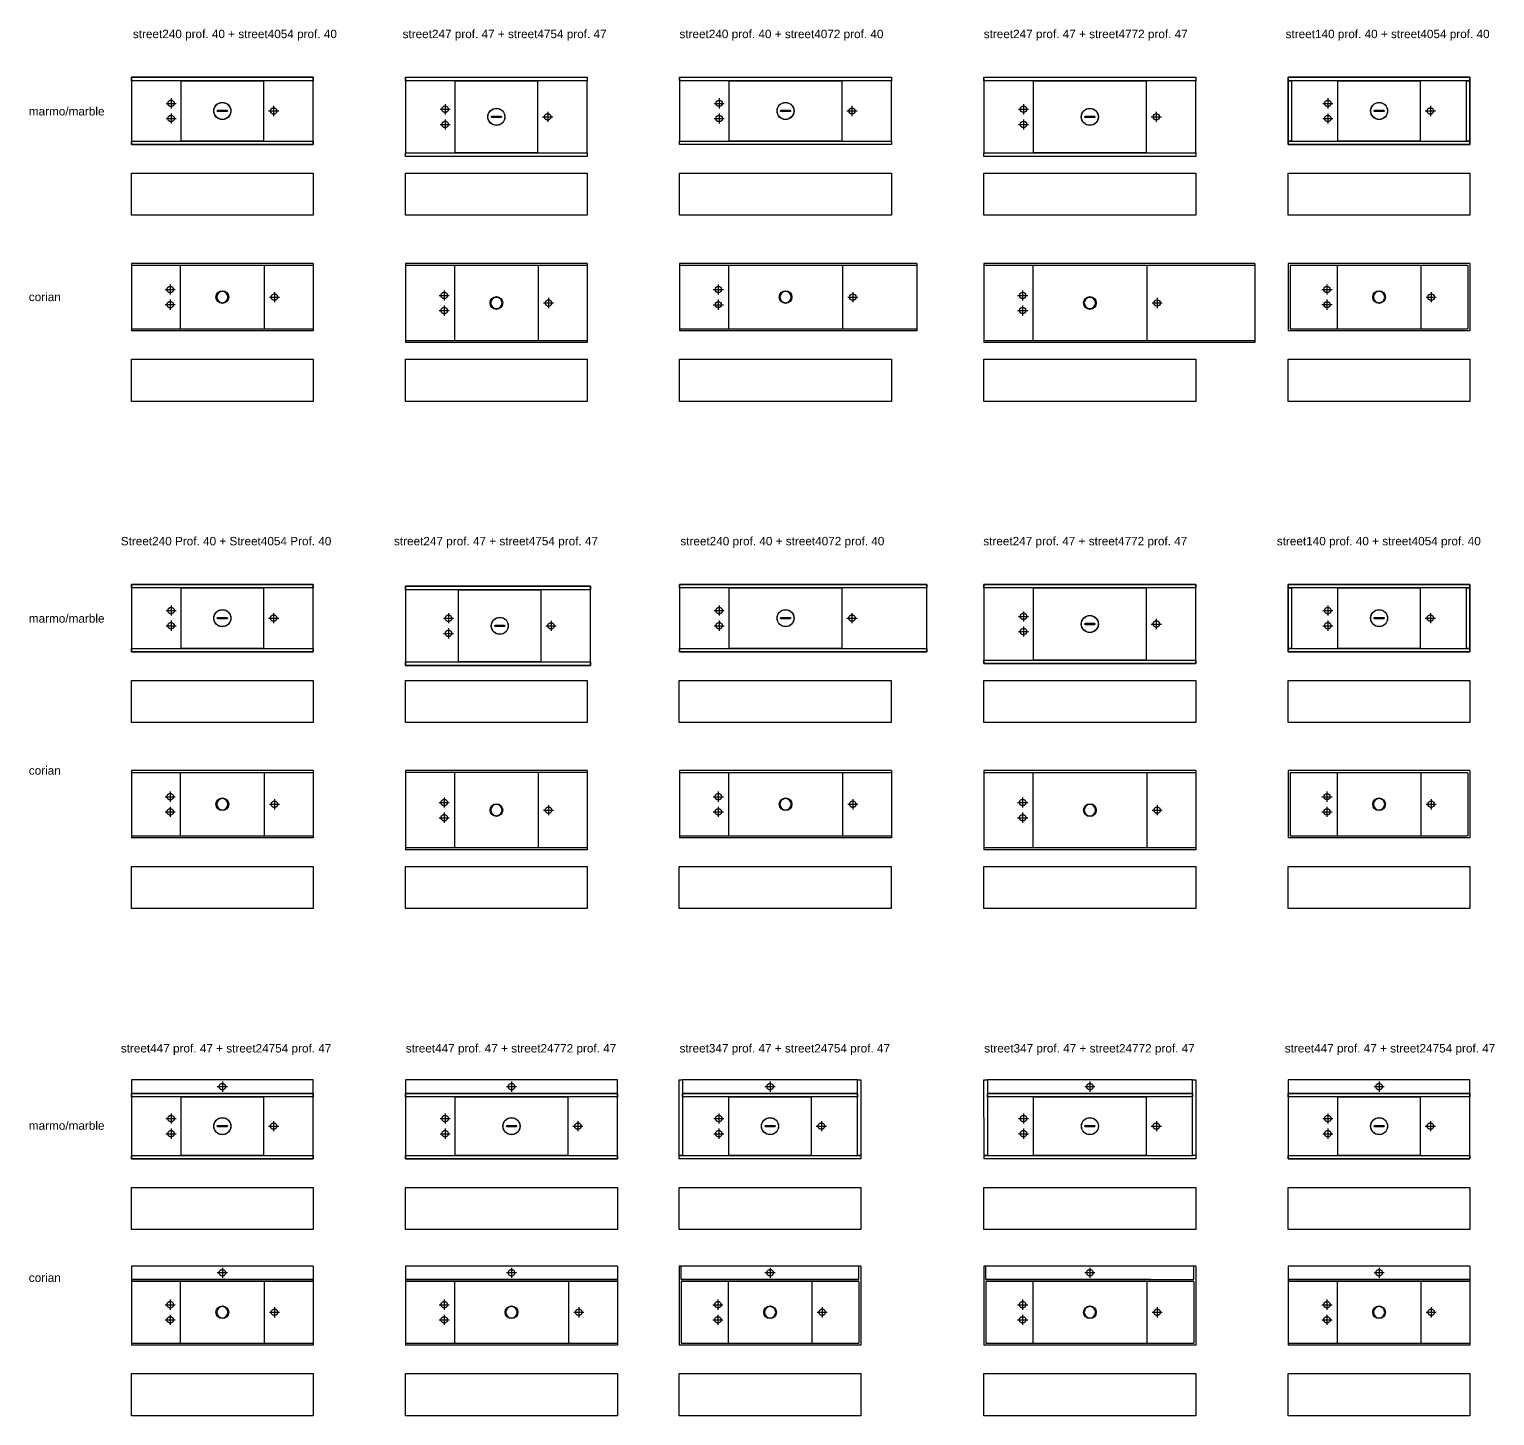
# Model space of a CAD drawing. Header units: millimetres. Extents: x 396 to 4372, y 216 to 1946.
# Drawn here: x 396 to 1267, y 1121 to 1946 of the extents above; entities that cross this region are included whole.
import ezdxf

# ---------------------------------------------------------------- set-up
doc = ezdxf.new("R2010")
doc.units = ezdxf.units.MM
doc.linetypes.add('ACAD_ISO02W100', pattern=[15, 12, -3])
doc.styles.get("Standard").update_dxf_attribs({"font": 'arial.ttf'})

# ---------------------------------------------------------------- blocks, each defined once
blk = doc.blocks.new('*U0')
blk.add_lwpolyline([(0, 25), (108, 25), (108, 0), (0, 0)], close=True)
blk = doc.blocks.new('*U1')
for points in [[(0, 40), (0, 2), (126, 2), (126, 38), (0, 38)], [(126, 40), (126, 38), (0, 38), (0, 40), (126, 40)], [(126, 2), (126, 0), (0, 0), (0, 2), (126, 2)]]:
    blk.add_lwpolyline(points)
for points in [[(29.49, 38), (96.49, 38), (96.51, 2), (29.51, 2)], [(60.2, 20.35), (60.3, 20.39), (60.4, 20.4), (65.6, 20.4), (65.7, 20.39), (65.8, 20.35), (65.88, 20.28), (65.95, 20.2), (65.99, 20.1), (66, 20), (65.99, 19.9), (65.95, 19.8), (65.88, 19.72), (65.8, 19.65), (65.7, 19.61), (65.6, 19.6), (60.4, 19.6), (60.3, 19.61), (60.2, 19.65), (60.12, 19.72), (60.05, 19.8), (60.01, 19.9), (60, 20), (60.01, 20.1), (60.05, 20.2), (60.12, 20.28)]]:
    blk.add_lwpolyline(points, close=True)
for radius in [5.1, 5]:
    blk.add_circle((63, 20), radius)
at = {"layer": 'Defpoints'}
for p, q in [((23.49, 27.51), (23.49, 21.49)), ((20.48, 24.5), (26.5, 24.5)), ((23.49, 18.51), (23.49, 12.49)), ((99.49, 20), (105.51, 20)), ((102.5, 23.01), (102.5, 16.99)), ((20.48, 15.5), (26.5, 15.5))]:
    blk.add_line(p, q, dxfattribs=at)
for centre in [(23.49, 24.5), (102.5, 20), (23.49, 15.5)]:
    blk.add_circle(centre, 1.9, dxfattribs=at)
blk = doc.blocks.new('*U3')
for p, q in [((0, 40), (0, 0)), ((141.02, 38.79), (0, 38.79)), ((29, 38.79), (29, 1.2, 0)), ((97, 1.2, 0), (97, 38.79)), ((141.02, 40), (141.02, 0)), ((23, 27.51), (23, 21.49)), ((19.99, 24.5), (26.01, 24.5)), ((23, 18.51), (23, 12.49)), ((99.99, 20, 0), (106.01, 20, 0)), ((103, 23, 0), (103, 16.99, 0)), ((19.99, 15.5), (26.01, 15.5)), ((0, 1.2), (141.02, 1.2)), ((141.02, 0), (0, 0))]:
    blk.add_line(p, q)
blk.add_lwpolyline([(141.02, 40), (0, 40)])
for centre, radius in [((23, 24.5), 1.9), ((63, 20), 3.78), ((103, 20, 0), 1.9), ((23, 15.5), 1.9)]:
    blk.add_circle(centre, radius)
at = {"extrusion": (0, 0, -1)}
blk.add_circle((-63, 20, 0), 3.35, dxfattribs=at)
blk = doc.blocks.new('*U4')
for points in [[(108, 40), (108, 38), (0, 38), (0, 40), (108, 40)], [(108, 2), (108, 0), (0, 0), (0, 2), (108, 2)]]:
    blk.add_lwpolyline(points)
for points in [[(0, 0), (108, 0), (108, 40), (0, 40)], [(29.5, 38), (78.5, 38), (78.5, 2), (29.5, 2)], [(51.2, 20.34), (51.3, 20.38), (51.4, 20.4), (56.6, 20.4), (56.7, 20.38), (56.8, 20.34), (56.88, 20.28), (56.95, 20.2), (56.99, 20.1), (57, 20), (56.99, 19.89), (56.95, 19.8), (56.88, 19.71), (56.8, 19.65), (56.7, 19.61), (56.6, 19.6), (51.4, 19.6), (51.3, 19.61), (51.2, 19.65), (51.12, 19.71), (51.05, 19.8), (51.01, 19.89), (51, 20), (51.01, 20.1), (51.05, 20.2), (51.12, 20.28)]]:
    blk.add_lwpolyline(points, close=True)
for radius in [5.1, 5]:
    blk.add_circle((54, 20), radius)
at = {"layer": 'Defpoints', "linetype": 'ACAD_ISO02W100'}
for p, q in [((23.51, 27.51), (23.51, 21.49)), ((20.5, 24.5), (26.52, 24.5)), ((23.51, 18.51), (23.51, 12.49)), ((81.49, 20), (87.51, 20)), ((84.5, 23.01), (84.5, 16.99)), ((20.5, 15.5), (26.52, 15.5))]:
    blk.add_line(p, q, dxfattribs=at)
for centre in [(23.51, 24.5), (84.5, 20), (23.51, 15.5)]:
    blk.add_circle(centre, 1.9, dxfattribs=at)
blk = doc.blocks.new('*U5')
for p, q in [((108, 39.99), (0, 39.99)), ((0, 39.99), (0, 0)), ((108, 38.79), (0, 38.79)), ((29, 38.79), (29, 1.2, 0)), ((79, 1.2, 0), (79, 38.79)), ((108, 39.99), (108, 0)), ((0, 1.2), (108, 1.2)), ((108, 0), (0, 0))]:
    blk.add_line(p, q)
blk.add_circle((54, 20, 0), 3.78)
at = {"extrusion": (0, 0, -1)}
blk.add_circle((-54, 20, 0), 3.35, dxfattribs=at)
at = {"layer": 'Defpoints', "linetype": 'ACAD_ISO02W100'}
for p, q in [((23, 27.51, 0), (23, 21.49, 0)), ((19.99, 24.5, 0), (26.01, 24.5, 0)), ((23, 18.51, 0), (23, 12.49, 0)), ((81.99, 20, 0), (88.01, 20, 0)), ((85, 23.01, 0), (85, 16.99, 0)), ((19.99, 15.5, 0), (26.01, 15.5, 0))]:
    blk.add_line(p, q, dxfattribs=at)
for centre in [(23, 24.5, 0), (85, 20, 0), (23, 15.5, 0)]:
    blk.add_circle(centre, 1.9, dxfattribs=at)
blk = doc.blocks.new('*U9')
for points in [[(0, 47), (0, 2), (108, 2), (108, 45), (0, 45)], [(108, 47), (108, 45), (0, 45), (0, 47), (108, 47)], [(108, 2), (108, 0), (0, 0), (0, 2), (108, 2)]]:
    blk.add_lwpolyline(points)
for points in [[(29.5, 45), (78.5, 45), (78.5, 2), (29.5, 2)], [(51.2, 23.85), (51.3, 23.89), (51.4, 23.9), (56.6, 23.9), (56.7, 23.89), (56.8, 23.85), (56.88, 23.78), (56.95, 23.7), (56.99, 23.6), (57, 23.5), (56.99, 23.4), (56.95, 23.3), (56.88, 23.22), (56.8, 23.15), (56.7, 23.11), (56.6, 23.1), (51.4, 23.1), (51.3, 23.11), (51.2, 23.15), (51.12, 23.22), (51.05, 23.3), (51.01, 23.4), (51, 23.5), (51.01, 23.6), (51.05, 23.7), (51.12, 23.78)]]:
    blk.add_lwpolyline(points, close=True)
for radius in [5.1, 5]:
    blk.add_circle((54, 23.5), radius)
at = {"layer": 'Defpoints', "linetype": 'ACAD_ISO02W100'}
for p, q in [((20.5, 28), (26.52, 28)), ((23.51, 31.01), (23.51, 24.99)), ((84.5, 26.51), (84.5, 20.49)), ((20.5, 19), (26.52, 19)), ((23.51, 22.01), (23.51, 15.99)), ((81.49, 23.5), (87.51, 23.5))]:
    blk.add_line(p, q, dxfattribs=at)
for centre in [(23.51, 28), (23.51, 19), (84.5, 23.5)]:
    blk.add_circle(centre, 1.9, dxfattribs=at)
blk = doc.blocks.new('*U8')
for p, q in [((0, 47), (0, 0)), ((108, 45.8), (0, 45.8)), ((29, 45.8), (29, 1.2, 0)), ((79, 1.2, 0), (79, 45.8)), ((108, 47), (108, 0)), ((0, 1.2), (108, 1.2)), ((108, 0), (0, 0))]:
    blk.add_line(p, q)
at = {"linetype": 'ACAD_ISO02W100'}
blk.add_line((81.99, 23.5, 0), (88.01, 23.5, 0), dxfattribs=at)
blk.add_lwpolyline([(108, 47), (0, 47)])
blk.add_circle((54, 23.51, 0), 3.78)
at = {"extrusion": (0, 0, -1)}
blk.add_circle((-54, 23.51, 0), 3.35, dxfattribs=at)
at = {"layer": 'Defpoints', "linetype": 'ACAD_ISO02W100'}
for p, q in [((19.99, 28, 0), (26.01, 28, 0)), ((23, 31.01, 0), (23, 25, 0)), ((85, 26.51, 0), (85, 20.49, 0)), ((19.99, 19, 0), (26.01, 19, 0)), ((23, 22.01, 0), (23, 16, 0))]:
    blk.add_line(p, q, dxfattribs=at)
for centre in [(23, 28, 0), (23, 19, 0), (85, 23.5, 0)]:
    blk.add_circle(centre, 1.9, dxfattribs=at)
blk = doc.blocks.new('*U11')
for points in [[(0, 47), (0, 2), (126, 2), (126, 45), (0, 45)], [(126, 47), (126, 45), (0, 45), (0, 47), (126, 47)], [(126, 2), (126, 0), (0, 0), (0, 2), (126, 2)]]:
    blk.add_lwpolyline(points)
for points in [[(29.49, 45), (96.49, 45), (96.51, 2), (29.51, 2)], [(60.2, 23.85), (60.3, 23.89), (60.4, 23.9), (65.6, 23.9), (65.7, 23.89), (65.8, 23.85), (65.88, 23.78), (65.95, 23.7), (65.99, 23.6), (66, 23.5), (65.99, 23.4), (65.95, 23.3), (65.88, 23.22), (65.8, 23.15), (65.7, 23.11), (65.6, 23.1), (60.4, 23.1), (60.3, 23.11), (60.2, 23.15), (60.12, 23.22), (60.05, 23.3), (60.01, 23.4), (60, 23.5), (60.01, 23.6), (60.05, 23.7), (60.12, 23.78)]]:
    blk.add_lwpolyline(points, close=True)
for radius in [5.1, 5]:
    blk.add_circle((63, 23.5), radius)
at = {"layer": 'Defpoints'}
for p, q in [((20.49, 28), (26.5, 28)), ((23.5, 31.01), (23.5, 24.99)), ((102.5, 26.51), (102.5, 20.49)), ((20.49, 19), (26.5, 19)), ((23.5, 22.01), (23.5, 15.99)), ((99.49, 23.5), (105.51, 23.5))]:
    blk.add_line(p, q, dxfattribs=at)
for centre in [(23.5, 28), (23.5, 19), (102.5, 23.5)]:
    blk.add_circle(centre, 1.9, dxfattribs=at)
blk = doc.blocks.new('*U100')
for p, q in [((0, 47), (0, 0)), ((161.02, 45.79), (0, 45.79)), ((29, 45.79), (29, 1.2, 0)), ((97, 1.2, 0), (97, 45.79)), ((161.02, 47), (161.02, 0)), ((0, 1.2), (161.02, 1.2)), ((161.02, 0), (0, 0))]:
    blk.add_line(p, q)
blk.add_lwpolyline([(161.02, 47), (0, 47)])
blk.add_circle((63, 23.5), 3.78)
at = {"extrusion": (0, 0, -1)}
blk.add_circle((-63, 23.5, 0), 3.35, dxfattribs=at)
at = {"layer": 'Defpoints'}
for p, q in [((19.99, 28), (26.01, 28)), ((23, 31.01), (23, 24.99)), ((103, 26.5, 0), (103, 20.49, 0)), ((19.99, 19), (26.01, 19)), ((23, 22.01), (23, 15.99)), ((99.99, 23.5, 0), (106.01, 23.5, 0))]:
    blk.add_line(p, q, dxfattribs=at)
for centre in [(23, 28), (23, 19), (103, 23.5, 0)]:
    blk.add_circle(centre, 1.9, dxfattribs=at)
blk = doc.blocks.new('*U13')
for points in [[(0, 40), (0, 2), (108, 2), (108, 38), (0, 38)], [(108, 40), (108, 38), (0, 38), (0, 40), (108, 40)], [(0, 38), (2, 38), (2, 2), (0, 2), (0, 38)], [(106, 38), (108, 38), (108, 2), (106, 2), (106, 38)], [(108, 2), (108, 0), (0, 0), (0, 2), (108, 2)]]:
    blk.add_lwpolyline(points)
for points in [[(0, 0), (108, 0), (108, 40), (0, 40)], [(29.5, 38), (78.5, 38), (78.5, 2), (29.5, 2)], [(51.2, 20.34), (51.3, 20.38), (51.4, 20.4), (56.6, 20.4), (56.7, 20.38), (56.8, 20.34), (56.88, 20.28), (56.95, 20.2), (56.99, 20.1), (57, 20), (56.99, 19.89), (56.95, 19.8), (56.88, 19.71), (56.8, 19.65), (56.7, 19.61), (56.6, 19.6), (51.4, 19.6), (51.3, 19.61), (51.2, 19.65), (51.12, 19.71), (51.05, 19.8), (51.01, 19.89), (51, 20), (51.01, 20.1), (51.05, 20.2), (51.12, 20.28)]]:
    blk.add_lwpolyline(points, close=True)
for radius in [5.1, 5]:
    blk.add_circle((54, 20), radius)
at = {"layer": 'Defpoints', "linetype": 'ACAD_ISO02W100'}
for p, q in [((23.51, 27.51), (23.51, 21.49)), ((20.5, 24.5), (26.52, 24.5)), ((23.51, 18.51), (23.51, 12.49)), ((81.48, 20), (87.5, 20)), ((84.49, 23), (84.49, 16.99)), ((20.5, 15.5), (26.52, 15.5))]:
    blk.add_line(p, q, dxfattribs=at)
for centre in [(23.51, 24.5), (84.49, 20), (23.51, 15.5)]:
    blk.add_circle(centre, 1.9, dxfattribs=at)
blk = doc.blocks.new('*U14')
for p, q in [((108, 39.99), (0, 39.99)), ((0, 39.99), (0, 0)), ((106.8, 38.79), (1.2, 38.79)), ((1.2, 38.79), (1.2, 1.2)), ((29, 38.79), (29, 1.2, 0)), ((79, 1.2, 0), (79, 38.79)), ((106.8, 38.79), (106.8, 1.2)), ((108, 39.99), (108, 0)), ((108, 0), (0, 0)), ((1.2, 1.2), (106.8, 1.2))]:
    blk.add_line(p, q)
blk.add_circle((54, 20, 0), 3.78)
at = {"extrusion": (0, 0, -1)}
blk.add_circle((-54, 20, 0), 3.35, dxfattribs=at)
at = {"layer": 'Defpoints'}
for p, q in [((23, 27.51, 0), (23, 21.49, 0)), ((19.99, 24.5, 0), (26.01, 24.5, 0)), ((23, 18.51, 0), (23, 12.49, 0)), ((81.99, 20, 0), (88.01, 20, 0)), ((85, 23.01, 0), (85, 16.99, 0)), ((19.99, 15.5, 0), (26.01, 15.5, 0))]:
    blk.add_line(p, q, dxfattribs=at)
for centre in [(23, 24.5, 0), (85, 20, 0), (23, 15.5, 0)]:
    blk.add_circle(centre, 1.9, dxfattribs=at)
blk = doc.blocks.new('*U25')
blk.add_lwpolyline([(0, 25), (108, 25), (108, 0), (0, 0)], close=True)
blk = doc.blocks.new('*U22')
for points in [[(0, 40), (0, 2), (108, 2), (108, 38), (0, 38)], [(108, 40), (108, 38), (0, 38), (0, 40), (108, 40)], [(108, 2), (108, 0), (0, 0), (0, 2), (108, 2)]]:
    blk.add_lwpolyline(points)
for points in [[(0, 0), (108, 0), (108, 40), (0, 40)], [(29.5, 38), (78.5, 38), (78.5, 2), (29.5, 2)], [(51.2, 20.34), (51.3, 20.38), (51.4, 20.4), (56.6, 20.4), (56.7, 20.38), (56.8, 20.34), (56.88, 20.28), (56.95, 20.2), (56.99, 20.1), (57, 20), (56.99, 19.89), (56.95, 19.8), (56.88, 19.71), (56.8, 19.65), (56.7, 19.61), (56.6, 19.6), (51.4, 19.6), (51.3, 19.61), (51.2, 19.65), (51.12, 19.71), (51.05, 19.8), (51.01, 19.89), (51, 20), (51.01, 20.1), (51.05, 20.2), (51.12, 20.28)]]:
    blk.add_lwpolyline(points, close=True)
for radius in [5.1, 5]:
    blk.add_circle((54, 20), radius)
at = {"layer": 'Defpoints', "linetype": 'ACAD_ISO02W100'}
for p, q in [((23.51, 27.51), (23.51, 21.49)), ((20.5, 24.5), (26.52, 24.5)), ((23.51, 18.51), (23.51, 12.49)), ((81.49, 20), (87.51, 20)), ((84.5, 23), (84.5, 16.99)), ((20.5, 15.5), (26.52, 15.5))]:
    blk.add_line(p, q, dxfattribs=at)
for centre in [(23.51, 24.5), (84.5, 20), (23.51, 15.5)]:
    blk.add_circle(centre, 1.9, dxfattribs=at)
blk = doc.blocks.new('*U26')
for p, q in [((108, 39.99), (0, 39.99)), ((0, 39.99), (0, 0)), ((108, 38.79), (0, 38.79)), ((29, 38.79), (29, 1.2, 0)), ((79, 1.2, 0), (79, 38.79)), ((108, 39.99), (108, 0)), ((0, 1.2), (108, 1.2)), ((108, 0), (0, 0))]:
    blk.add_line(p, q)
blk.add_circle((54, 20, 0), 3.78)
at = {"extrusion": (0, 0, -1)}
blk.add_circle((-54, 20, 0), 3.35, dxfattribs=at)
at = {"layer": 'Defpoints', "linetype": 'ACAD_ISO02W100'}
for p, q in [((23, 27.51, 0), (23, 21.49, 0)), ((19.99, 24.5, 0), (26.01, 24.5, 0)), ((23, 18.51, 0), (23, 12.49, 0)), ((81.99, 20, 0), (88.01, 20, 0)), ((85, 23.01, 0), (85, 16.99, 0)), ((19.99, 15.5, 0), (26.01, 15.5, 0))]:
    blk.add_line(p, q, dxfattribs=at)
for centre in [(23, 24.5, 0), (85, 20, 0), (23, 15.5, 0)]:
    blk.add_circle(centre, 1.9, dxfattribs=at)
blk = doc.blocks.new('*U24')
blk.add_lwpolyline([(0, 25), (126, 25), (126, 0), (0, 0)], close=True)
blk = doc.blocks.new('*U29')
for points in [[(-2, 47), (-2, 2), (108, 2), (108, 45), (-2, 45)], [(108, 47), (108, 45), (-2, 45), (-2, 47), (108, 47)], [(108, 2), (108, 0), (-2, 0), (-2, 2), (108, 2)]]:
    blk.add_lwpolyline(points)
for points in [[(-2, 0), (108, 0), (108, 47), (-2, 47)], [(29.5, 45), (78.5, 45), (78.5, 2), (29.5, 2)], [(51.2, 23.84), (51.3, 23.88), (51.4, 23.9), (56.6, 23.9), (56.7, 23.88), (56.8, 23.84), (56.88, 23.78), (56.95, 23.7), (56.99, 23.6), (57, 23.5), (56.99, 23.39), (56.95, 23.3), (56.88, 23.21), (56.8, 23.15), (56.7, 23.11), (56.6, 23.1), (51.4, 23.1), (51.3, 23.11), (51.2, 23.15), (51.12, 23.21), (51.05, 23.3), (51.01, 23.39), (51, 23.5), (51.01, 23.6), (51.05, 23.7), (51.12, 23.78)]]:
    blk.add_lwpolyline(points, close=True)
for radius in [5.1, 5]:
    blk.add_circle((54, 23.5), radius)
at = {"layer": 'Defpoints', "linetype": 'ACAD_ISO02W100'}
for p, q in [((20.5, 28), (26.52, 28)), ((23.51, 31.01), (23.51, 24.99)), ((84.5, 26.5), (84.5, 20.49)), ((20.5, 19), (26.52, 19)), ((23.51, 22.01), (23.51, 15.99)), ((81.49, 23.5), (87.51, 23.5))]:
    blk.add_line(p, q, dxfattribs=at)
for centre in [(23.51, 28), (23.51, 19), (84.5, 23.5)]:
    blk.add_circle(centre, 1.9, dxfattribs=at)
blk = doc.blocks.new('*U36')
for p, q in [((0, 47), (0, 0)), ((108, 45.8), (0, 45.8)), ((29, 45.8), (29, 1.2, 0)), ((79, 1.2, 0), (79, 45.8)), ((108, 47), (108, 0)), ((0, 1.2), (108, 1.2)), ((108, 0), (0, 0))]:
    blk.add_line(p, q)
blk.add_lwpolyline([(108, 47), (0, 47)])
blk.add_circle((54, 23.51, 0), 3.78)
at = {"extrusion": (0, 0, -1)}
blk.add_circle((-54, 23.51, 0), 3.35, dxfattribs=at)
at = {"layer": 'Defpoints', "linetype": 'ACAD_ISO02W100'}
for p, q in [((19.99, 28, 0), (26.01, 28, 0)), ((23, 31.01, 0), (23, 25, 0)), ((85, 26.51, 0), (85, 20.49, 0)), ((19.99, 19, 0), (26.01, 19, 0)), ((23, 22.01, 0), (23, 16, 0)), ((81.99, 23.5, 0), (88.01, 23.5, 0))]:
    blk.add_line(p, q, dxfattribs=at)
for centre in [(23, 28, 0), (23, 19, 0), (85, 23.5, 0)]:
    blk.add_circle(centre, 1.9, dxfattribs=at)
blk = doc.blocks.new('*U31')
for points in [[(0, 40), (0, 2), (147, 2), (147, 38), (0, 38)], [(147, 40), (147, 38), (0, 38), (0, 40), (147, 40)], [(147, 2), (147, 0), (0, 0), (0, 2), (147, 2)]]:
    blk.add_lwpolyline(points)
for points in [[(0, 0), (147, 0), (147, 40), (0, 40)], [(29.5, 38), (96.5, 38), (96.5, 2), (29.5, 2)], [(60.2, 20.34), (60.3, 20.38), (60.4, 20.4), (65.6, 20.4), (65.7, 20.38), (65.8, 20.34), (65.88, 20.28), (65.95, 20.2), (65.99, 20.1), (66, 20), (65.99, 19.89), (65.95, 19.8), (65.88, 19.71), (65.8, 19.65), (65.7, 19.61), (65.6, 19.6), (60.4, 19.6), (60.3, 19.61), (60.2, 19.65), (60.12, 19.71), (60.05, 19.8), (60.01, 19.89), (60, 20), (60.01, 20.1), (60.05, 20.2), (60.12, 20.28)]]:
    blk.add_lwpolyline(points, close=True)
for radius in [5.1, 5]:
    blk.add_circle((63, 20), radius)
at = {"layer": 'Defpoints', "linetype": 'ACAD_ISO02W100'}
for p, q in [((23.5, 27.51), (23.5, 21.49)), ((20.49, 24.5), (26.51, 24.5)), ((23.5, 18.51), (23.5, 12.49)), ((99.49, 20), (105.51, 20)), ((102.5, 23), (102.5, 16.99)), ((20.49, 15.5), (26.51, 15.5))]:
    blk.add_line(p, q, dxfattribs=at)
for centre in [(23.5, 24.5), (102.5, 20), (23.5, 15.5)]:
    blk.add_circle(centre, 1.9, dxfattribs=at)
blk = doc.blocks.new('*U32')
for p, q in [((0, 40), (0, 0)), ((126, 38.79), (0, 38.79)), ((29, 38.79), (29, 1.2, 0)), ((97, 1.2, 0), (97, 38.79)), ((126, 40), (126, 0)), ((0, 1.2), (126, 1.2)), ((126, 0), (0, 0))]:
    blk.add_line(p, q)
blk.add_lwpolyline([(126, 40), (0, 40)])
blk.add_circle((63, 20), 3.78)
at = {"extrusion": (0, 0, -1)}
blk.add_circle((-63, 20, 0), 3.35, dxfattribs=at)
at = {"layer": 'Defpoints', "linetype": 'ACAD_ISO02W100'}
for p, q in [((23, 27.51), (23, 21.49)), ((19.99, 24.5), (26.01, 24.5)), ((23, 18.51), (23, 12.49)), ((99.99, 20, 0), (106.01, 20, 0)), ((103, 23, 0), (103, 16.99, 0)), ((19.99, 15.5), (26.01, 15.5))]:
    blk.add_line(p, q, dxfattribs=at)
for centre in [(23, 24.5), (103, 20, 0), (23, 15.5)]:
    blk.add_circle(centre, 1.9, dxfattribs=at)
blk = doc.blocks.new('*U34')
for points in [[(0, 47), (0, 2), (126, 2), (126, 45), (0, 45)], [(126, 47), (126, 45), (0, 45), (0, 47), (126, 47)], [(126, 2), (126, 0), (0, 0), (0, 2), (126, 2)]]:
    blk.add_lwpolyline(points)
for points in [[(0, 0), (126, 0), (126, 47), (0, 47)], [(29.5, 45), (96.5, 45), (96.5, 2), (29.5, 2)], [(60.2, 23.85), (60.3, 23.89), (60.4, 23.9), (65.6, 23.9), (65.7, 23.89), (65.8, 23.85), (65.88, 23.78), (65.95, 23.7), (65.99, 23.6), (66, 23.5), (65.99, 23.4), (65.95, 23.3), (65.88, 23.22), (65.8, 23.15), (65.7, 23.11), (65.6, 23.1), (60.4, 23.1), (60.3, 23.11), (60.2, 23.15), (60.12, 23.22), (60.05, 23.3), (60.01, 23.4), (60, 23.5), (60.01, 23.6), (60.05, 23.7), (60.12, 23.78)]]:
    blk.add_lwpolyline(points, close=True)
for radius in [5.1, 5]:
    blk.add_circle((63, 23.5), radius)
at = {"layer": 'Defpoints', "linetype": 'ACAD_ISO02W100'}
for p, q in [((20.49, 28), (26.51, 28)), ((23.5, 31.01), (23.5, 24.99)), ((102.5, 26.51), (102.5, 20.49)), ((20.49, 19), (26.51, 19)), ((23.5, 22.01), (23.5, 15.99)), ((99.49, 23.5), (105.51, 23.5))]:
    blk.add_line(p, q, dxfattribs=at)
for centre in [(23.5, 28), (23.5, 19), (102.5, 23.5)]:
    blk.add_circle(centre, 1.9, dxfattribs=at)
blk = doc.blocks.new('*U99')
for p, q in [((0, 47), (0, 0)), ((126, 45.79), (0, 45.79)), ((29, 45.79), (29, 1.2, 0)), ((97, 1.2, 0), (97, 45.79)), ((126, 47), (126, 0)), ((0, 1.2), (126, 1.2)), ((126, 0), (0, 0))]:
    blk.add_line(p, q)
blk.add_lwpolyline([(126, 47), (0, 47)])
blk.add_circle((63, 23.5), 3.78)
at = {"extrusion": (0, 0, -1)}
blk.add_circle((-63, 23.5, 0), 3.35, dxfattribs=at)
at = {"layer": 'Defpoints', "linetype": 'ACAD_ISO02W100'}
for p, q in [((19.99, 28), (26.01, 28)), ((23, 31.01), (23, 24.99)), ((103, 26.5, 0), (103, 20.49, 0)), ((19.99, 19), (26.01, 19)), ((23, 22.01), (23, 15.99)), ((99.99, 23.5, 0), (106.01, 23.5, 0))]:
    blk.add_line(p, q, dxfattribs=at)
for centre in [(23, 28), (23, 19), (103, 23.5, 0)]:
    blk.add_circle(centre, 1.9, dxfattribs=at)
blk = doc.blocks.new('*U40')
for points in [[(0, 39), (108, 39), (108, 47), (0, 47)], [(0, 0), (108, 0), (108, 39), (0, 39)], [(29.5, 37), (78.5, 37), (78.5, 2), (29.5, 2)], [(51.2, 19.84), (51.3, 19.88), (51.4, 19.9), (56.6, 19.9), (56.7, 19.88), (56.8, 19.84), (56.88, 19.78), (56.95, 19.7), (56.99, 19.6), (57, 19.5), (56.99, 19.39), (56.95, 19.3), (56.88, 19.21), (56.8, 19.15), (56.7, 19.11), (56.6, 19.1), (51.4, 19.1), (51.3, 19.11), (51.2, 19.15), (51.12, 19.21), (51.05, 19.3), (51.01, 19.39), (51, 19.5), (51.01, 19.6), (51.05, 19.7), (51.12, 19.78)]]:
    blk.add_lwpolyline(points, close=True)
for points in [[(0, 40), (0, 2), (108, 2), (108, 37), (0, 37)], [(108, 39), (108, 37), (0, 37), (0, 39), (108, 39)], [(108, 2), (108, 0), (0, 0), (0, 2), (108, 2)]]:
    blk.add_lwpolyline(points)
for radius in [5.1, 5]:
    blk.add_circle((54, 19.5), radius)
at = {"layer": 'Defpoints', "linetype": 'ACAD_ISO02W100'}
for p, q in [((54, 46.01), (54, 39.99)), ((50.99, 43), (57.01, 43)), ((23.5, 27.01), (23.5, 20.99)), ((20.49, 24), (26.51, 24)), ((23.5, 18.01), (23.5, 11.99)), ((81.49, 19.5), (87.51, 19.5)), ((84.5, 22.5), (84.5, 16.49)), ((20.49, 15), (26.51, 15))]:
    blk.add_line(p, q, dxfattribs=at)
for centre in [(54, 43), (23.5, 24), (84.5, 19.5), (23.5, 15)]:
    blk.add_circle(centre, 1.9, dxfattribs=at)
blk = doc.blocks.new('*U41')
for p, q in [((0, 47), (0, 0)), ((108, 47), (0, 47)), ((108, 47), (108, 0)), ((108, 39), (0, 39)), ((0, 39), (108, 39)), ((108, 37.8), (0, 37.8)), ((29, 37.8, 0), (29, 1.2, 0)), ((79, 1.2, 0), (79, 37.8, 0)), ((0, 1.2), (108, 1.2)), ((108, 0), (0, 0))]:
    blk.add_line(p, q)
blk.add_circle((54, 19.5), 3.78)
at = {"extrusion": (0, 0, -1)}
blk.add_circle((-54, 19.5, 0), 3.35, dxfattribs=at)
at = {"layer": 'Defpoints', "linetype": 'ACAD_ISO02W100'}
for p, q in [((54, 46.01), (54, 39.99)), ((57.01, 43), (50.99, 43)), ((23, 27.01), (23, 20.99)), ((19.99, 24), (26.01, 24)), ((23, 18.01), (23, 11.99)), ((81.99, 19.5), (88.01, 19.5)), ((85, 22.5), (85, 16.49)), ((19.99, 15), (26.01, 15))]:
    blk.add_line(p, q, dxfattribs=at)
for centre in [(54, 43), (23, 24), (85, 19.5), (23, 15)]:
    blk.add_circle(centre, 1.9, dxfattribs=at)
blk = doc.blocks.new('*U43')
for points in [[(0, 39), (126, 39), (126, 47), (0, 47)], [(0, 0), (126, 0), (126, 39), (0, 39)], [(29.5, 37), (96.5, 37), (96.5, 2), (29.5, 2)], [(60.2, 19.84), (60.3, 19.88), (60.4, 19.9), (65.6, 19.9), (65.7, 19.88), (65.8, 19.84), (65.88, 19.78), (65.95, 19.7), (65.99, 19.6), (66, 19.5), (65.99, 19.39), (65.95, 19.3), (65.88, 19.21), (65.8, 19.15), (65.7, 19.11), (65.6, 19.1), (60.4, 19.1), (60.3, 19.11), (60.2, 19.15), (60.12, 19.21), (60.05, 19.3), (60.01, 19.39), (60, 19.5), (60.01, 19.6), (60.05, 19.7), (60.12, 19.78)]]:
    blk.add_lwpolyline(points, close=True)
for points in [[(0, 40), (0, 2), (126, 2), (126, 37), (0, 37)], [(126, 39), (126, 37), (0, 37), (0, 39), (108, 39)], [(126, 2), (126, 0), (0, 0), (0, 2), (126, 2)]]:
    blk.add_lwpolyline(points)
for radius in [5.1, 5]:
    blk.add_circle((63, 19.5), radius)
at = {"layer": 'Defpoints', "linetype": 'ACAD_ISO02W100'}
for p, q in [((63, 46.01), (63, 39.99)), ((59.99, 43), (66.01, 43)), ((23.5, 27.01), (23.5, 20.99)), ((20.49, 24), (26.51, 24)), ((23.5, 18.01), (23.5, 11.99)), ((99.49, 19.5), (105.51, 19.5)), ((102.5, 22.5), (102.5, 16.49)), ((20.49, 15), (26.51, 15))]:
    blk.add_line(p, q, dxfattribs=at)
for centre in [(63, 43), (23.5, 24), (102.5, 19.5), (23.5, 15)]:
    blk.add_circle(centre, 1.9, dxfattribs=at)
blk = doc.blocks.new('*U44')
for p, q in [((0, 47), (0, 0)), ((126, 47), (0, 47)), ((126, 47), (126, 0)), ((126, 39), (0, 39)), ((0, 39), (126, 39)), ((126, 37.8), (0, 37.8)), ((29, 37.8, 0), (29, 1.2, 0)), ((97, 1.2, 0), (97, 37.8, 0)), ((0, 1.2), (126, 1.2)), ((126, 0), (0, 0))]:
    blk.add_line(p, q)
blk.add_circle((63, 19.5), 3.78)
at = {"extrusion": (0, 0, -1)}
blk.add_circle((-63, 19.5, 0), 3.35, dxfattribs=at)
at = {"layer": 'Defpoints', "linetype": 'ACAD_ISO02W100'}
for p, q in [((63, 46.01), (63, 39.99)), ((66.01, 43), (59.99, 43)), ((23, 27.01), (23, 20.99)), ((19.99, 24), (26.01, 24)), ((23, 18.01), (23, 11.99)), ((99.99, 19.5, 0), (106.01, 19.5, 0)), ((103, 22.5, 0), (103, 16.49, 0)), ((19.99, 15), (26.01, 15))]:
    blk.add_line(p, q, dxfattribs=at)
for centre in [(63, 43), (23, 24), (103, 19.5, 0), (23, 15)]:
    blk.add_circle(centre, 1.9, dxfattribs=at)
blk = doc.blocks.new('*U45')
for points in [[(-0.02, 47), (1.98, 47), (1.98, 2), (0, 2), (-0.02, 47)], [(106, 47), (108, 47), (108, 2), (106.02, 2), (106, 47)], [(106, 39), (106, 37), (1.98, 37), (1.98, 39), (106.01, 39)], [(1.98, 37), (1.98, 2), (106.01, 2), (106.01, 37), (1.98, 37)], [(108, 2), (108, 0), (0, 0), (0, 2), (108, 2)]]:
    blk.add_lwpolyline(points)
for points in [[(1.98, 39), (106, 39), (106, 47), (1.98, 47)], [(1.98, 2), (106.02, 2), (106.01, 39), (1.98, 39)], [(29.5, 37), (78.5, 37), (78.5, 2), (29.5, 2)], [(51.2, 19.84), (51.3, 19.88), (51.4, 19.9), (56.6, 19.9), (56.7, 19.88), (56.8, 19.84), (56.88, 19.78), (56.95, 19.7), (56.99, 19.6), (57, 19.5), (56.99, 19.39), (56.95, 19.3), (56.88, 19.21), (56.8, 19.15), (56.7, 19.11), (56.6, 19.1), (51.4, 19.1), (51.3, 19.11), (51.2, 19.15), (51.12, 19.21), (51.05, 19.3), (51.01, 19.39), (51, 19.5), (51.01, 19.6), (51.05, 19.7), (51.12, 19.78)]]:
    blk.add_lwpolyline(points, close=True)
for radius in [5.1, 5]:
    blk.add_circle((54, 19.5), radius)
at = {"layer": 'Defpoints', "linetype": 'ACAD_ISO02W100'}
for p, q in [((54, 46.01), (54, 39.99)), ((50.99, 43), (57.01, 43)), ((23.5, 27.01), (23.5, 20.99)), ((20.49, 24), (26.51, 24)), ((23.5, 18.01), (23.5, 11.99)), ((81.49, 19.5), (87.51, 19.5)), ((84.5, 22.5), (84.5, 16.49)), ((20.49, 15), (26.51, 15))]:
    blk.add_line(p, q, dxfattribs=at)
for centre in [(54, 43), (23.5, 24), (84.5, 19.5), (23.5, 15)]:
    blk.add_circle(centre, 1.9, dxfattribs=at)
blk = doc.blocks.new('*U46')
for p, q in [((108, 47), (0, 47)), ((0, 47), (0, 39)), ((1.2, 39), (1.2, 47)), ((106.8, 39), (106.8, 47)), ((108, 47), (108, 39)), ((0, 39), (0, 0)), ((106.8, 39), (1.2, 39)), ((1.2, 39), (106.8, 39)), ((106.8, 37.8), (1.2, 37.8)), ((1.2, 37.8), (1.2, 1.2)), ((29, 37.8, 0), (29, 1.2, 0)), ((79, 1.2, 0), (79, 37.8, 0)), ((106.8, 37.8), (106.8, 1.2)), ((108, 39), (108, 0)), ((108, 0), (0, 0)), ((1.2, 1.2), (106.8, 1.2))]:
    blk.add_line(p, q)
blk.add_circle((54, 19.5), 3.78)
at = {"extrusion": (0, 0, -1)}
blk.add_circle((-54, 19.5, 0), 3.35, dxfattribs=at)
at = {"layer": 'Defpoints', "linetype": 'ACAD_ISO02W100'}
for p, q in [((54, 46.01), (54, 39.99)), ((57.01, 43), (50.99, 43)), ((23, 27.01), (23, 20.99)), ((19.99, 24), (26.01, 24)), ((23, 18.01), (23, 11.99)), ((81.99, 19.5), (88.01, 19.5)), ((85, 22.5), (85, 16.49)), ((19.99, 15), (26.01, 15))]:
    blk.add_line(p, q, dxfattribs=at)
for centre in [(54, 43), (23, 24), (85, 19.5), (23, 15)]:
    blk.add_circle(centre, 1.9, dxfattribs=at)
blk = doc.blocks.new('*U101')
for points in [[(-0.02, 47), (1.98, 47), (1.98, 2), (0, 2), (-0.02, 47)], [(124, 47), (126, 47), (126, 2), (124.02, 2), (124, 47)], [(124, 39.01), (124, 37.01), (1.98, 37), (1.98, 39), (106.01, 39)], [(1.98, 37), (1.98, 2), (124.01, 2.01), (124.01, 37.01), (1.98, 37)], [(126, 2), (126, 0), (0, 0), (0, 2), (108, 2)]]:
    blk.add_lwpolyline(points)
for points in [[(1.98, 39), (124, 39.01), (124, 47.01), (1.98, 47)], [(1.98, 2), (124.02, 2.01), (124.01, 39.01), (1.98, 39)], [(29.5, 37), (96.5, 37), (96.5, 2), (29.5, 2)], [(60.2, 19.84), (60.3, 19.88), (60.4, 19.9), (65.6, 19.9), (65.7, 19.88), (65.8, 19.84), (65.88, 19.78), (65.95, 19.7), (65.99, 19.6), (66, 19.5), (65.99, 19.39), (65.95, 19.3), (65.88, 19.21), (65.8, 19.15), (65.7, 19.11), (65.6, 19.1), (60.4, 19.1), (60.3, 19.11), (60.2, 19.15), (60.12, 19.21), (60.05, 19.3), (60.01, 19.39), (60, 19.5), (60.01, 19.6), (60.05, 19.7), (60.12, 19.78)]]:
    blk.add_lwpolyline(points, close=True)
for radius in [5.1, 5]:
    blk.add_circle((63, 19.5), radius)
at = {"layer": 'Defpoints', "linetype": 'ACAD_ISO02W100'}
for p, q in [((63, 46.01), (63, 39.99)), ((59.99, 43), (66.01, 43)), ((23.5, 27.01), (23.5, 20.99)), ((20.49, 24), (26.51, 24)), ((23.5, 18.01), (23.5, 11.99)), ((99.49, 19.5), (105.51, 19.5)), ((102.5, 22.5), (102.5, 16.49)), ((20.49, 15), (26.51, 15))]:
    blk.add_line(p, q, dxfattribs=at)
for centre in [(63, 43), (23.5, 24), (102.5, 19.5), (23.5, 15)]:
    blk.add_circle(centre, 1.9, dxfattribs=at)
blk = doc.blocks.new('*U48')
for p, q in [((126, 47), (0, 47)), ((0, 47), (0, 39)), ((1.2, 39), (1.2, 47)), ((124.8, 39), (124.8, 47)), ((126, 47), (126, 39)), ((0, 39), (0, 0)), ((99, 39), (1.2, 39)), ((1.2, 39), (124.8, 39)), ((124.8, 37.8), (1.2, 37.8)), ((1.2, 37.8), (1.2, 1.2)), ((29, 37.8, 0), (29, 1.2, 0)), ((97, 1.2, 0), (97, 37.8, 0)), ((124.8, 37.8), (124.8, 1.2)), ((126, 39), (126, 0)), ((126, 0), (0, 0)), ((1.2, 1.2), (124.8, 1.2))]:
    blk.add_line(p, q)
blk.add_circle((63, 19.5), 3.78)
at = {"extrusion": (0, 0, -1)}
blk.add_circle((-63, 19.5, 0), 3.35, dxfattribs=at)
at = {"layer": 'Defpoints', "linetype": 'ACAD_ISO02W100'}
for p, q in [((63, 46.01), (63, 39.99)), ((66.01, 43), (59.99, 43)), ((23, 27.01), (23, 20.99)), ((19.99, 24), (26.01, 24)), ((23, 18.01), (23, 11.99)), ((99.99, 19.5, 0), (106.01, 19.5, 0)), ((103, 22.5, 0), (103, 16.49, 0)), ((19.99, 15), (26.01, 15))]:
    blk.add_line(p, q, dxfattribs=at)
for centre in [(63, 43), (23, 24), (103, 19.5, 0), (23, 15)]:
    blk.add_circle(centre, 1.9, dxfattribs=at)
blk = doc.blocks.new('*U49')
for points in [[(0, 39), (108, 39), (108, 47), (0, 47)], [(0, 0), (108, 0), (108, 39), (0, 39)], [(29.5, 37), (78.5, 37), (78.5, 2), (29.5, 2)], [(51.2, 19.84), (51.3, 19.88), (51.4, 19.9), (56.6, 19.9), (56.7, 19.88), (56.8, 19.84), (56.88, 19.78), (56.95, 19.7), (56.99, 19.6), (57, 19.5), (56.99, 19.39), (56.95, 19.3), (56.88, 19.21), (56.8, 19.15), (56.7, 19.11), (56.6, 19.1), (51.4, 19.1), (51.3, 19.11), (51.2, 19.15), (51.12, 19.21), (51.05, 19.3), (51.01, 19.39), (51, 19.5), (51.01, 19.6), (51.05, 19.7), (51.12, 19.78)]]:
    blk.add_lwpolyline(points, close=True)
for points in [[(0, 40), (0, 2), (108, 2), (108, 37), (0, 37)], [(108, 39), (108, 37), (0, 37), (0, 39), (108, 39)], [(108, 2), (108, 0), (0, 0), (0, 2), (108, 2)]]:
    blk.add_lwpolyline(points)
for radius in [5.1, 5]:
    blk.add_circle((54, 19.5), radius)
at = {"layer": 'Defpoints', "linetype": 'ACAD_ISO02W100'}
for p, q in [((54, 46.01), (54, 39.99)), ((50.99, 43), (57.01, 43)), ((23.5, 27.01), (23.5, 20.99)), ((20.49, 24), (26.51, 24)), ((23.5, 18.01), (23.5, 11.99)), ((81.49, 19.5), (87.51, 19.5)), ((84.5, 22.5), (84.5, 16.49)), ((20.49, 15), (26.51, 15))]:
    blk.add_line(p, q, dxfattribs=at)
for centre in [(54, 43), (23.5, 24), (84.5, 19.5), (23.5, 15)]:
    blk.add_circle(centre, 1.9, dxfattribs=at)
blk = doc.blocks.new('*U50')
for p, q in [((108, 47), (0, 47)), ((0, 47), (0, 39)), ((108, 47), (108, 39)), ((108, 39), (0, 39)), ((0, 39), (0, 0)), ((0, 39), (108, 39)), ((108, 37.8), (0, 37.8)), ((29, 37.8, 0), (29, 1.2, 0)), ((79, 1.2, 0), (79, 37.8, 0)), ((108, 39), (108, 0)), ((0, 1.2), (108, 1.2)), ((108, 0), (0, 0))]:
    blk.add_line(p, q)
blk.add_circle((54, 19.5), 3.78)
at = {"extrusion": (0, 0, -1)}
blk.add_circle((-54, 19.5, 0), 3.35, dxfattribs=at)
at = {"layer": 'Defpoints', "linetype": 'ACAD_ISO02W100'}
for p, q in [((54, 46.01), (54, 39.99)), ((57.01, 43), (50.99, 43)), ((23, 27.01), (23, 20.99)), ((19.99, 24), (26.01, 24)), ((23, 18.01), (23, 11.99)), ((81.99, 19.5), (88.01, 19.5)), ((85, 22.5), (85, 16.49)), ((19.99, 15), (26.01, 15))]:
    blk.add_line(p, q, dxfattribs=at)
for centre in [(54, 43), (23, 24), (85, 19.5), (23, 15)]:
    blk.add_circle(centre, 1.9, dxfattribs=at)

msp = doc.modelspace()

# ---------------------------------------------------------------- block references
for name, p in [('*U4', (456.45, 1877.1)), ('*U9', (619.45, 1870.1)), ('*U1', (782.45, 1877.1)), ('*U11', (963.45, 1870.1)), ('*U13', (1144.45, 1877.1)), ('*U0', (456.45, 1835.1)), ('*U0', (619.45, 1835.1)), ('*U0', (1144.45, 1835.1)), ('*U5', (456.45, 1766.4, 0)), ('*U8', (619.45, 1759.39, 0)), ('*U3', (782.45, 1766.39, 0)), ('*U100', (963.45, 1759.39, 0)), ('*U14', (1144.45, 1766.4, 0)), ('*U0', (456.45, 1724.39, 0)), ('*U0', (619.45, 1724.39, 0)), ('*U0', (1144.45, 1724.39, 0)), ('*U22', (456.45, 1575.48)), ('*U29', (621.45, 1567.4)), ('*U31', (782.45, 1575.48)), ('*U34', (963.45, 1568.48)), ('*U13', (1144.45, 1575.48)), ('*U25', (456.45, 1533.48)), ('*U25', (619.45, 1533.48)), ('*U25', (1144.45, 1533.48)), ('*U26', (456.45, 1464.77)), ('*U36', (619.45, 1457.77)), ('*U32', (782.45, 1464.77)), ('*U99', (963.45, 1457.77)), ('*U14', (1144.45, 1464.77)), ('*U0', (456.45, 1422.77)), ('*U0', (619.45, 1422.77)), ('*U0', (1144.45, 1422.77)), ('*U40', (456.45, 1273.85, 0)), ('*U43', (619.45, 1273.85)), ('*U45', (782.22, 1273.85)), ('*U101', (963.47, 1273.85)), ('*U49', (1144.45, 1273.85)), ('*U0', (456.45, 1231.85, 0)), ('*U0', (782.22, 1231.85)), ('*U0', (1144.45, 1231.85)), ('*U41', (456.45, 1163.15, 0)), ('*U44', (619.45, 1163.15)), ('*U46', (782.22, 1163.15)), ('*U48', (963.45, 1163.15)), ('*U50', (1144.45, 1163.15)), ('*U0', (456.45, 1121.15, 0)), ('*U0', (782.22, 1121.15)), ('*U0', (1144.45, 1121.15))]:
    msp.add_blockref(name, p)
at = {"color": 3}
for p in [(782.45, 1835.1), (963.45, 1835.1), (782.45, 1724.39, 0), (963.45, 1724.39, 0), (782.22, 1533.48), (963.45, 1533.48), (782.22, 1422.77), (963.45, 1422.77), (619.45, 1231.85, 0), (963.45, 1231.85), (619.45, 1121.15, 0), (963.45, 1121.15)]:
    msp.add_blockref('*U24', p, dxfattribs=at)

# ---------------------------------------------------------------- texts
at = {"char_height": 5, "attachment_point": 1}
for s, width, heights, insert in [('street240 prof. 40 + street4054 prof. 40', 121.8962, [0], (457.26, 1945.4)), ('street247 prof. 47 + street4754 prof. 47', 121.8962, [0], (617.65, 1945.4)), ('street240 prof. 40 + street4072 prof. 40', 121.0649, [0], (782.33, 1945.4)), ('street247 prof. 47 + street4772 prof. 47', 121.9047, [0], (963.31, 1945.4)), ('street140 prof. 40 + street4054 prof. 40 ', 124.6362, [12.48], (1142.85, 1945.4)), ('marmo/marble', 116.7835, [0], (395.35, 1899.43)), ('corian', 116.7835, [0], (395.35, 1789, 0)), ('Street240 Prof. 40 + Street4054 Prof. 40', 127.368, [0], (450.07, 1643.78, 0)), ('street247 prof. 47 + street4754 prof. 47', 127.368, [0], (612.56, 1643.78, 0)), ('street240 prof. 40 + street4072 prof. 40 ', 127.368, [0], (782.87, 1643.78, 0)), ('street247 prof. 47 + street4772 prof. 47', 127.368, [0], (963.04, 1643.78, 0)), ('street140 prof. 40 + street4054 prof. 40', 127.368, [0], (1137.63, 1643.78, 0)), ('marmo/marble', 116.7835, [0], (395.35, 1597.81)), ('corian', 116.7835, [0], (395.35, 1507.37)), ('street447 prof. 47 + street24754 prof. 47', 127.368, [0], (450.07, 1342.15, 0)), ('street447 prof. 47 + street24772 prof. 47', 127.368, [0], (619.54, 1342.15, 0)), ('street347 prof. 47 + street24754 prof. 47 ', 127.368, [0], (782.36, 1342.15, 0)), ('street347 prof. 47 + street24772 prof. 47 ', 127.368, [0], (963.59, 1342.15, 0)), ('street447 prof. 47 + street24754 prof. 47 ', 127.368, [0], (1142.35, 1342.15, 0)), ('marmo/marble', 116.7835, [0], (395.35, 1296.19, 0)), ('corian', 116.7835, [0], (395.35, 1205.74, 0))]:
    msp.add_mtext_dynamic_manual_height_columns(s, width=width, gutter_width=12.5, heights=heights, dxfattribs=dict(at, insert=insert))

doc.saveas('drawing.dxf')
